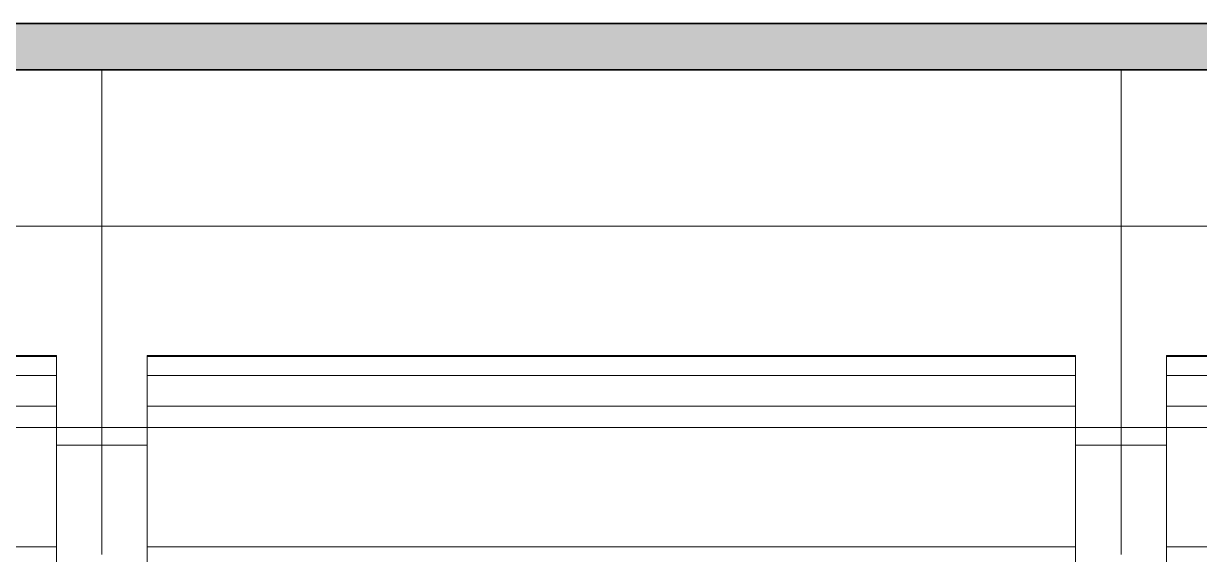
# Model space of a CAD drawing. Header units: millimetres. Extents: x -46169 to 237885, y -84465 to 18123.
# Drawn here: x 167535 to 168169, y -80351 to -80064 of the extents above; entities that cross this region are included whole.
import ezdxf

# ---------------------------------------------------------------- set-up
doc = ezdxf.new("R2010")
doc.units = ezdxf.units.MM
doc.header["$MEASUREMENT"] = 0
doc.linetypes.add('Wipeout_Contour', pattern=[1000, 0, -1000])
doc.layers.add('0_Pen_No__85', color=8, linetype='Continuous', lineweight=20)
doc.layers.add('New_A-35-M_FFE_Fixed_Pen_No__1', color=7, linetype='Continuous', lineweight=13)
doc.layers.add('New_A-25-M_Wall_Ext', color=7, linetype='Continuous')
doc.layers.add('New_A-35-M_FFE_Fixed', color=7, linetype='Continuous')
doc.layers.add('New_A-35-M_FFE_Fixed_Pen_No__104', color=7, linetype='Continuous', lineweight=15, true_color=0xa6a6a6)
doc.layers.add('New_A-35-M_FFE_Fixed_Pen_No__44', color=7, linetype='Continuous', lineweight=35, true_color=0x444444)

# ---------------------------------------------------------------- blocks, each defined once
blk = doc.blocks.new('Section Elem_129_3', base_point=(129666.67, -84332.61))
at = {"color": 254, "linetype": 'Wipeout_Contour', "lineweight": 0, "ltscale": 1106588.035641865}
blk.add_wipeout([(164585.24, -80282.61), (165097.11, -80282.61), (165097.11, -79726.43), (169696.71, -79726.43), (169696.71, -78182.61), (164585.24, -78182.61)], dxfattribs=at).dxf.layer = 'New_A-25-M_Wall_Ext'
blk = doc.blocks.new('Section Elem_152_3', base_point=(129666.67, -84332.61))
at = {"color": 254, "linetype": 'Wipeout_Contour', "lineweight": 0, "ltscale": 927094.888955}
blk.add_wipeout([(167027.11, -80064.43), (167302.11, -80064.43), (167577.11, -80064.43), (167577.11, -79749.47), (167027.11, -79749.47)], dxfattribs=at).dxf.layer = 'New_A-35-M_FFE_Fixed'
at = {"color": 254, "linetype": 'Wipeout_Contour', "lineweight": 0, "ltscale": 927492.870568}
blk.add_wipeout([(167302.11, -80089.43), (167027.11, -80089.43), (167027.11, -80173.88), (167577.11, -80173.88), (167577.11, -80089.43)], dxfattribs=at).dxf.layer = 'New_A-35-M_FFE_Fixed'
at = {"color": 254, "linetype": 'Wipeout_Contour', "lineweight": 0, "ltscale": 742203.054933}
blk.add_wipeout([(167552.61, -80243.61), (167051.61, -80243.61), (167051.61, -80244.13), (167552.61, -80244.13)], dxfattribs=at).dxf.layer = 'New_A-35-M_FFE_Fixed'
at = {"color": 254, "linetype": 'Wipeout_Contour', "lineweight": 0, "ltscale": 742222.199497}
blk.add_wipeout([(167552.61, -80254.45), (167051.61, -80254.45), (167051.61, -80255.42), (167552.61, -80255.42)], dxfattribs=at).dxf.layer = 'New_A-35-M_FFE_Fixed'
at = {"color": 254, "linetype": 'Wipeout_Contour', "lineweight": 0, "ltscale": 1113843.632746182}
blk.add_wipeout([(167552.61, -80346.96), (167051.61, -80346.96), (167051.61, -80503.33), (167081.61, -80503.33), (167522.61, -80503.33), (167552.61, -80503.33)], dxfattribs=at).dxf.layer = 'New_A-35-M_FFE_Fixed'
at = {"color": 254, "linetype": 'Wipeout_Contour', "lineweight": 0, "ltscale": 742095.354989}
blk.add_wipeout([(167027.11, -80189.27), (167577.11, -80189.27), (167577.11, -80173.88), (167027.11, -80173.88)], dxfattribs=at).dxf.layer = 'New_A-35-M_FFE_Fixed'
at = {"color": 254, "linetype": 'Wipeout_Contour', "lineweight": 0, "ltscale": 742227.008184}
blk.add_wipeout([(167552.61, -80256.82), (167051.61, -80256.82), (167051.61, -80258.61), (167552.61, -80258.61)], dxfattribs=at).dxf.layer = 'New_A-35-M_FFE_Fixed'
at = {"color": 254, "linetype": 'Wipeout_Contour', "lineweight": 0, "ltscale": 742315.804109}
blk.add_wipeout([(167051.61, -80271.08), (167051.61, -80346.96), (167552.61, -80346.96), (167552.61, -80271.08)], dxfattribs=at).dxf.layer = 'New_A-35-M_FFE_Fixed'
at = {"layer": 'New_A-35-M_FFE_Fixed_Pen_No__1', "linetype": 'Continuous'}
blk.add_line((167027.11, -80173.88), (167577.11, -80173.88), dxfattribs=at)
at = {"color": 254, "linetype": 'Wipeout_Contour', "lineweight": 0, "ltscale": 742121.859622}
blk.add_wipeout([(167027.11, -80189.27), (167027.11, -80204.54), (167577.11, -80204.54), (167577.11, -80189.27)], dxfattribs=at).dxf.layer = 'New_A-35-M_FFE_Fixed'
at = {"color": 254, "linetype": 'Wipeout_Contour', "lineweight": 0, "ltscale": 742230.397804}
blk.add_wipeout([(167552.61, -80258.61), (167051.61, -80258.61), (167051.61, -80260.74), (167552.61, -80260.74)], dxfattribs=at).dxf.layer = 'New_A-35-M_FFE_Fixed'
at = {"color": 254, "linetype": 'Wipeout_Contour', "lineweight": 0, "ltscale": 742243.150121}
blk.add_wipeout([(167552.61, -80265.7), (167051.61, -80265.7), (167051.61, -80268.38), (167552.61, -80268.38)], dxfattribs=at).dxf.layer = 'New_A-35-M_FFE_Fixed'
at = {"color": 254, "linetype": 'Wipeout_Contour', "lineweight": 0, "ltscale": 743250.63766}
blk.add_wipeout([(167577.11, -80292.11), (167552.61, -80292.11), (167552.61, -80311.28), (167577.11, -80311.28)], dxfattribs=at).dxf.layer = 'New_A-35-M_FFE_Fixed'
at = {"color": 254, "linetype": 'Wipeout_Contour', "lineweight": 0, "ltscale": 742224.245565}
blk.add_wipeout([(167552.61, -80255.42), (167051.61, -80255.42), (167051.61, -80256.82), (167552.61, -80256.82)], dxfattribs=at).dxf.layer = 'New_A-35-M_FFE_Fixed'
at = {"color": 254, "linetype": 'Wipeout_Contour', "lineweight": 0, "ltscale": 742234.304549}
blk.add_wipeout([(167051.61, -80260.74), (167051.61, -80263.13), (167552.61, -80263.13), (167552.61, -80260.74)], dxfattribs=at).dxf.layer = 'New_A-35-M_FFE_Fixed'
at = {"color": 254, "linetype": 'Wipeout_Contour', "lineweight": 0, "ltscale": 742247.802163}
blk.add_wipeout([(167552.61, -80268.38), (167051.61, -80268.38), (167051.61, -80271.08), (167552.61, -80271.08)], dxfattribs=at).dxf.layer = 'New_A-35-M_FFE_Fixed'
at = {"color": 254, "linetype": 'Wipeout_Contour', "lineweight": 0, "ltscale": 743284.241737}
blk.add_wipeout([(167577.11, -80311.28), (167552.61, -80311.28), (167552.61, -80330.99), (167577.11, -80330.99)], dxfattribs=at).dxf.layer = 'New_A-35-M_FFE_Fixed'
at = {"color": 254, "linetype": 'Wipeout_Contour', "lineweight": 0, "ltscale": 742212.436188}
blk.add_wipeout([(167051.61, -80244.13), (167051.61, -80254.45), (167552.61, -80254.45), (167552.61, -80244.13)], dxfattribs=at).dxf.layer = 'New_A-35-M_FFE_Fixed'
at = {"color": 254, "linetype": 'Wipeout_Contour', "lineweight": 0, "ltscale": 742238.601758}
blk.add_wipeout([(167552.61, -80263.13), (167051.61, -80263.13), (167051.61, -80265.7), (167552.61, -80265.7)], dxfattribs=at).dxf.layer = 'New_A-35-M_FFE_Fixed'
at = {"color": 254, "linetype": 'Wipeout_Contour', "lineweight": 0, "ltscale": 929140.416888}
blk.add_wipeout([(167552.61, -80330.99), (167552.61, -80346.96), (167552.61, -80351.09), (167577.11, -80351.09), (167577.11, -80330.99)], dxfattribs=at).dxf.layer = 'New_A-35-M_FFE_Fixed'
at = {"layer": 'New_A-35-M_FFE_Fixed_Pen_No__1', "linetype": 'Continuous'}
for p in [(167051.61, -80346.96), (167552.61, -80503.33)]:
    blk.add_line(p, (167552.61, -80346.96), dxfattribs=at)
at = {"color": 254, "linetype": 'Wipeout_Contour', "lineweight": 0, "ltscale": 743172.720122}
blk.add_wipeout([(167552.61, -80249.35), (167552.61, -80263.87), (167577.11, -80263.87), (167577.11, -80249.35)], dxfattribs=at).dxf.layer = 'New_A-35-M_FFE_Fixed'
at = {"layer": 'New_A-35-M_FFE_Fixed_Pen_No__1', "linetype": 'Continuous'}
for p, q in [((167051.61, -80254.45), (167552.61, -80254.45)), ((167552.61, -80255.42), (167552.61, -80254.45)), ((167552.61, -80256.82), (167552.61, -80255.42)), ((167552.61, -80258.61), (167552.61, -80256.82))]:
    blk.add_line(p, q, dxfattribs=at)
at = {"color": 254, "linetype": 'Wipeout_Contour', "lineweight": 0, "ltscale": 1855509.794830537}
blk.add_wipeout([(167027.11, -80234.61), (167027.11, -80249.35), (167051.61, -80249.35), (167051.61, -80244.13), (167051.61, -80243.61), (167552.61, -80243.61), (167552.61, -80244.13), (167552.61, -80249.35), (167577.11, -80249.35), (167577.11, -80234.61)], dxfattribs=at).dxf.layer = 'New_A-35-M_FFE_Fixed'
at = {"color": 254, "linetype": 'Wipeout_Contour', "lineweight": 0, "ltscale": 928983.933446}
blk.add_wipeout([(167577.11, -80263.87), (167552.61, -80263.87), (167552.61, -80265.7), (167552.61, -80278.13), (167577.11, -80278.13)], dxfattribs=at).dxf.layer = 'New_A-35-M_FFE_Fixed'
at = {"layer": 'New_A-35-M_FFE_Fixed_Pen_No__1', "linetype": 'Continuous'}
for p, q in [((167051.61, -80243.61), (167552.61, -80243.61)), ((167051.61, -80244.13), (167552.61, -80244.13)), ((167552.61, -80244.13), (167552.61, -80243.61)), ((167552.61, -80254.45), (167552.61, -80244.13)), ((167552.61, -80260.74), (167552.61, -80258.61)), ((167552.61, -80263.13), (167552.61, -80260.74)), ((167552.61, -80265.7), (167552.61, -80263.13)), ((167552.61, -80268.38), (167552.61, -80265.7)), ((167552.61, -80271.08), (167552.61, -80268.38)), ((167051.61, -80271.08), (167552.61, -80271.08))]:
    blk.add_line(p, q, dxfattribs=at)
at = {"color": 254, "linetype": 'Wipeout_Contour', "lineweight": 0, "ltscale": 742174.137915}
blk.add_wipeout([(167577.11, -80234.61), (167577.11, -80219.66), (167027.11, -80219.66), (167027.11, -80234.61)], dxfattribs=at).dxf.layer = 'New_A-35-M_FFE_Fixed'
at = {"color": 254, "linetype": 'Wipeout_Contour', "lineweight": 0, "ltscale": 929017.438945}
blk.add_wipeout([(167552.61, -80286.31), (167552.61, -80292.11), (167577.11, -80292.11), (167577.11, -80278.13), (167552.61, -80278.13)], dxfattribs=at).dxf.layer = 'New_A-35-M_FFE_Fixed'
at = {"layer": 'New_A-35-M_FFE_Fixed_Pen_No__1', "linetype": 'Continuous'}
for p, q in [((167552.61, -80346.96), (167552.61, -80271.08)), ((167552.61, -80292.11), (167577.11, -80292.11))]:
    blk.add_line(p, q, dxfattribs=at)
at = {"color": 254, "linetype": 'Wipeout_Contour', "lineweight": 0, "ltscale": 742148.136462}
blk.add_wipeout([(167027.11, -80219.66), (167577.11, -80219.66), (167577.11, -80204.54), (167027.11, -80204.54)], dxfattribs=at).dxf.layer = 'New_A-35-M_FFE_Fixed'
blk = doc.blocks.new('Section Elem_153_3', base_point=(129666.67, -84332.61))
at = {"color": 254, "linetype": 'Wipeout_Contour', "lineweight": 0, "ltscale": 743993.849948}
blk.add_wipeout([(168127.11, -80089.43), (167577.11, -80089.43), (167577.11, -80173.88), (168127.11, -80173.88)], dxfattribs=at).dxf.layer = 'New_A-35-M_FFE_Fixed'
at = {"color": 254, "linetype": 'Wipeout_Contour', "lineweight": 0, "ltscale": 744187.295787}
blk.add_wipeout([(167601.61, -80243.61), (167601.61, -80244.13), (168102.61, -80244.13), (168102.61, -80243.61)], dxfattribs=at).dxf.layer = 'New_A-35-M_FFE_Fixed'
at = {"color": 254, "linetype": 'Wipeout_Contour', "lineweight": 0, "ltscale": 744206.389306}
blk.add_wipeout([(167601.61, -80254.45), (167601.61, -80255.42), (168102.61, -80255.42), (168102.61, -80254.45)], dxfattribs=at).dxf.layer = 'New_A-35-M_FFE_Fixed'
at = {"color": 254, "linetype": 'Wipeout_Contour', "lineweight": 0, "ltscale": 1116818.557601347}
blk.add_wipeout([(167601.61, -80346.96), (167601.61, -80503.33), (167631.61, -80503.33), (168072.61, -80503.33), (168102.61, -80503.33), (168102.61, -80346.96)], dxfattribs=at).dxf.layer = 'New_A-35-M_FFE_Fixed'
at = {"color": 254, "linetype": 'Wipeout_Contour', "lineweight": 0, "ltscale": 744079.882906}
blk.add_wipeout([(167577.11, -80189.27), (168127.11, -80189.27), (168127.11, -80173.88), (167577.11, -80173.88)], dxfattribs=at).dxf.layer = 'New_A-35-M_FFE_Fixed'
at = {"color": 254, "linetype": 'Wipeout_Contour', "lineweight": 0, "ltscale": 744211.185173}
blk.add_wipeout([(167601.61, -80256.82), (167601.61, -80258.61), (168102.61, -80258.61), (168102.61, -80256.82)], dxfattribs=at).dxf.layer = 'New_A-35-M_FFE_Fixed'
at = {"color": 254, "linetype": 'Wipeout_Contour', "lineweight": 0, "ltscale": 744299.744397}
blk.add_wipeout([(168102.61, -80271.08), (167601.61, -80271.08), (167601.61, -80346.96), (168102.61, -80346.96)], dxfattribs=at).dxf.layer = 'New_A-35-M_FFE_Fixed'
at = {"layer": 'New_A-35-M_FFE_Fixed_Pen_No__1', "linetype": 'Continuous'}
for p, q in [((167577.11, -80173.88), (167577.11, -80089.43)), ((168127.11, -80173.88), (167577.11, -80173.88))]:
    blk.add_line(p, q, dxfattribs=at)
at = {"color": 254, "linetype": 'Wipeout_Contour', "lineweight": 0, "ltscale": 744106.31684}
blk.add_wipeout([(167577.11, -80204.54), (168127.11, -80204.54), (168127.11, -80189.27), (167577.11, -80189.27)], dxfattribs=at).dxf.layer = 'New_A-35-M_FFE_Fixed'
at = {"color": 254, "linetype": 'Wipeout_Contour', "lineweight": 0, "ltscale": 744214.565756}
blk.add_wipeout([(167601.61, -80258.61), (167601.61, -80260.74), (168102.61, -80260.74), (168102.61, -80258.61)], dxfattribs=at).dxf.layer = 'New_A-35-M_FFE_Fixed'
at = {"color": 254, "linetype": 'Wipeout_Contour', "lineweight": 0, "ltscale": 744227.284073}
blk.add_wipeout([(167601.61, -80265.7), (167601.61, -80268.38), (168102.61, -80268.38), (168102.61, -80265.7)], dxfattribs=at).dxf.layer = 'New_A-35-M_FFE_Fixed'
at = {"color": 254, "linetype": 'Wipeout_Contour', "lineweight": 0, "ltscale": 743339.014968}
blk.add_wipeout([(167577.11, -80311.28), (167601.61, -80311.28), (167601.61, -80292.11), (167577.11, -80292.11)], dxfattribs=at).dxf.layer = 'New_A-35-M_FFE_Fixed'
at = {"color": 254, "linetype": 'Wipeout_Contour', "lineweight": 0, "ltscale": 745235.192598}
blk.add_wipeout([(168102.61, -80311.28), (168127.11, -80311.28), (168127.11, -80292.11), (168102.61, -80292.11)], dxfattribs=at).dxf.layer = 'New_A-35-M_FFE_Fixed'
at = {"layer": 'New_A-35-M_FFE_Fixed_Pen_No__1', "linetype": 'Continuous'}
blk.add_line((167577.11, -80189.27), (167577.11, -80173.88), dxfattribs=at)
at = {"color": 254, "linetype": 'Wipeout_Contour', "lineweight": 0, "ltscale": 744208.429919}
blk.add_wipeout([(167601.61, -80255.42), (167601.61, -80256.82), (168102.61, -80256.82), (168102.61, -80255.42)], dxfattribs=at).dxf.layer = 'New_A-35-M_FFE_Fixed'
at = {"color": 254, "linetype": 'Wipeout_Contour', "lineweight": 0, "ltscale": 744218.462084}
blk.add_wipeout([(168102.61, -80260.74), (167601.61, -80260.74), (167601.61, -80263.13), (168102.61, -80263.13)], dxfattribs=at).dxf.layer = 'New_A-35-M_FFE_Fixed'
at = {"color": 254, "linetype": 'Wipeout_Contour', "lineweight": 0, "ltscale": 744231.923713}
blk.add_wipeout([(167601.61, -80268.38), (167601.61, -80271.08), (168102.61, -80271.08), (168102.61, -80268.38)], dxfattribs=at).dxf.layer = 'New_A-35-M_FFE_Fixed'
at = {"color": 254, "linetype": 'Wipeout_Contour', "lineweight": 0, "ltscale": 743372.615041}
blk.add_wipeout([(167577.11, -80330.99), (167601.61, -80330.99), (167601.61, -80311.28), (167577.11, -80311.28)], dxfattribs=at).dxf.layer = 'New_A-35-M_FFE_Fixed'
at = {"color": 254, "linetype": 'Wipeout_Contour', "lineweight": 0, "ltscale": 745268.707174}
blk.add_wipeout([(168102.61, -80330.99), (168127.11, -80330.99), (168127.11, -80311.28), (168102.61, -80311.28)], dxfattribs=at).dxf.layer = 'New_A-35-M_FFE_Fixed'
at = {"color": 254, "linetype": 'Wipeout_Contour', "lineweight": 0, "ltscale": 744196.652029}
blk.add_wipeout([(168102.61, -80244.13), (167601.61, -80244.13), (167601.61, -80254.45), (168102.61, -80254.45)], dxfattribs=at).dxf.layer = 'New_A-35-M_FFE_Fixed'
at = {"color": 254, "linetype": 'Wipeout_Contour', "lineweight": 0, "ltscale": 744222.747836}
blk.add_wipeout([(167601.61, -80263.13), (167601.61, -80265.7), (168102.61, -80265.7), (168102.61, -80263.13)], dxfattribs=at).dxf.layer = 'New_A-35-M_FFE_Fixed'
at = {"color": 254, "linetype": 'Wipeout_Contour', "lineweight": 0, "ltscale": 743407.030742}
blk.add_wipeout([(167577.11, -80330.99), (167577.11, -80351.09), (167601.61, -80351.09), (167601.61, -80330.99)], dxfattribs=at).dxf.layer = 'New_A-35-M_FFE_Fixed'
at = {"color": 254, "linetype": 'Wipeout_Contour', "lineweight": 0, "ltscale": 745303.035301}
blk.add_wipeout([(168102.61, -80330.99), (168102.61, -80351.09), (168127.11, -80351.09), (168127.11, -80330.99)], dxfattribs=at).dxf.layer = 'New_A-35-M_FFE_Fixed'
at = {"layer": 'New_A-35-M_FFE_Fixed_Pen_No__1', "linetype": 'Continuous'}
for p, q in [((167577.11, -80330.99), (167577.11, -80311.28)), ((167577.11, -80351.09), (167577.11, -80330.99)), ((167601.61, -80503.33), (167601.61, -80346.96)), ((168102.61, -80346.96), (167601.61, -80346.96)), ((168102.61, -80503.33), (168102.61, -80346.96))]:
    blk.add_line(p, q, dxfattribs=at)
at = {"color": 254, "linetype": 'Wipeout_Contour', "lineweight": 0, "ltscale": 743261.106705}
blk.add_wipeout([(167577.11, -80249.35), (167577.11, -80263.87), (167601.61, -80263.87), (167601.61, -80249.35)], dxfattribs=at).dxf.layer = 'New_A-35-M_FFE_Fixed'
at = {"color": 254, "linetype": 'Wipeout_Contour', "lineweight": 0, "ltscale": 745157.482538}
blk.add_wipeout([(168102.61, -80249.35), (168102.61, -80263.87), (168127.11, -80263.87), (168127.11, -80249.35)], dxfattribs=at).dxf.layer = 'New_A-35-M_FFE_Fixed'
at = {"layer": 'New_A-35-M_FFE_Fixed_Pen_No__1', "linetype": 'Continuous'}
for p, q in [((167601.61, -80255.42), (167601.61, -80254.45)), ((168102.61, -80254.45), (167601.61, -80254.45)), ((167601.61, -80256.82), (167601.61, -80255.42)), ((167601.61, -80258.61), (167601.61, -80256.82)), ((168102.61, -80255.42), (168102.61, -80254.45)), ((168102.61, -80256.82), (168102.61, -80255.42)), ((168102.61, -80258.61), (168102.61, -80256.82))]:
    blk.add_line(p, q, dxfattribs=at)
at = {"color": 254, "linetype": 'Wipeout_Contour', "lineweight": 0, "ltscale": 1488376.392826878}
blk.add_wipeout([(167577.11, -80234.61), (167577.11, -80249.35), (167601.61, -80249.35), (167601.61, -80243.61), (168102.61, -80243.61), (168102.61, -80249.35), (168127.11, -80249.35), (168127.11, -80234.61)], dxfattribs=at).dxf.layer = 'New_A-35-M_FFE_Fixed'
at = {"color": 254, "linetype": 'Wipeout_Contour', "lineweight": 0, "ltscale": 743285.966855}
blk.add_wipeout([(167577.11, -80263.87), (167577.11, -80278.13), (167601.61, -80278.13), (167601.61, -80263.87)], dxfattribs=at).dxf.layer = 'New_A-35-M_FFE_Fixed'
at = {"color": 254, "linetype": 'Wipeout_Contour', "lineweight": 0, "ltscale": 745182.279423}
blk.add_wipeout([(168102.61, -80263.87), (168102.61, -80278.13), (168127.11, -80278.13), (168127.11, -80263.87)], dxfattribs=at).dxf.layer = 'New_A-35-M_FFE_Fixed'
at = {"layer": 'New_A-35-M_FFE_Fixed_Pen_No__1', "linetype": 'Continuous'}
for p, q in [((167601.61, -80244.13), (167601.61, -80243.61)), ((168102.61, -80243.61), (167601.61, -80243.61)), ((168102.61, -80244.13), (167601.61, -80244.13)), ((167601.61, -80254.45), (167601.61, -80244.13)), ((168102.61, -80244.13), (168102.61, -80243.61)), ((168102.61, -80254.45), (168102.61, -80244.13)), ((167577.11, -80263.87), (167577.11, -80249.35)), ((167601.61, -80260.74), (167601.61, -80258.61)), ((167601.61, -80263.13), (167601.61, -80260.74)), ((167601.61, -80265.7), (167601.61, -80263.13)), ((168102.61, -80260.74), (168102.61, -80258.61)), ((168102.61, -80263.13), (168102.61, -80260.74)), ((168102.61, -80265.7), (168102.61, -80263.13)), ((167601.61, -80268.38), (167601.61, -80265.7)), ((167601.61, -80271.08), (167601.61, -80268.38)), ((168102.61, -80268.38), (168102.61, -80265.7)), ((168102.61, -80271.08), (168102.61, -80268.38)), ((168102.61, -80271.08), (167601.61, -80271.08))]:
    blk.add_line(p, q, dxfattribs=at)
at = {"color": 254, "linetype": 'Wipeout_Contour', "lineweight": 0, "ltscale": 744158.455758}
blk.add_wipeout([(167577.11, -80234.61), (168127.11, -80234.61), (168127.11, -80219.66), (167577.11, -80219.66)], dxfattribs=at).dxf.layer = 'New_A-35-M_FFE_Fixed'
at = {"color": 254, "linetype": 'Wipeout_Contour', "lineweight": 0, "ltscale": 743310.367518}
blk.add_wipeout([(167577.11, -80278.13), (167577.11, -80292.11), (167601.61, -80292.11), (167601.61, -80278.13)], dxfattribs=at).dxf.layer = 'New_A-35-M_FFE_Fixed'
at = {"color": 254, "linetype": 'Wipeout_Contour', "lineweight": 0, "ltscale": 745206.617991}
blk.add_wipeout([(168127.11, -80278.13), (168102.61, -80278.13), (168102.61, -80292.11), (168127.11, -80292.11)], dxfattribs=at).dxf.layer = 'New_A-35-M_FFE_Fixed'
at = {"layer": 'New_A-35-M_FFE_Fixed_Pen_No__1', "linetype": 'Continuous'}
for p, q in [((167577.11, -80249.35), (167577.11, -80234.61)), ((167577.11, -80278.13), (167577.11, -80263.87)), ((167601.61, -80346.96), (167601.61, -80271.08)), ((168102.61, -80346.96), (168102.61, -80271.08)), ((167577.11, -80292.11), (167577.11, -80278.13)), ((167601.61, -80292.11), (167577.11, -80292.11)), ((167577.11, -80311.28), (167577.11, -80292.11)), ((168127.11, -80292.11), (168102.61, -80292.11))]:
    blk.add_line(p, q, dxfattribs=at)
at = {"color": 254, "linetype": 'Wipeout_Contour', "lineweight": 0, "ltscale": 744132.523643}
blk.add_wipeout([(167577.11, -80219.66), (168127.11, -80219.66), (168127.11, -80204.54), (167577.11, -80204.54)], dxfattribs=at).dxf.layer = 'New_A-35-M_FFE_Fixed'
at = {"layer": 'New_A-35-M_FFE_Fixed_Pen_No__1', "linetype": 'Continuous'}
for p, q in [((167577.11, -80204.54), (167577.11, -80189.27)), ((167577.11, -80219.66), (167577.11, -80204.54)), ((167577.11, -80234.61), (167577.11, -80219.66))]:
    blk.add_line(p, q, dxfattribs=at)
blk = doc.blocks.new('Section Elem_154_3', base_point=(129666.67, -84332.61))
at = {"color": 254, "linetype": 'Wipeout_Contour', "lineweight": 0, "ltscale": 932456.373275}
blk.add_wipeout([(168127.11, -80089.43), (168127.11, -80173.88), (168677.11, -80173.88), (168677.11, -80089.43), (168402.11, -80089.43)], dxfattribs=at).dxf.layer = 'New_A-35-M_FFE_Fixed'
at = {"color": 254, "linetype": 'Wipeout_Contour', "lineweight": 0, "ltscale": 746172.746075}
blk.add_wipeout([(168652.61, -80243.61), (168151.61, -80243.61), (168151.61, -80244.13), (168652.61, -80244.13)], dxfattribs=at).dxf.layer = 'New_A-35-M_FFE_Fixed'
at = {"color": 254, "linetype": 'Wipeout_Contour', "lineweight": 0, "ltscale": 746191.788791}
blk.add_wipeout([(168652.61, -80254.45), (168151.61, -80254.45), (168151.61, -80255.42), (168652.61, -80255.42)], dxfattribs=at).dxf.layer = 'New_A-35-M_FFE_Fixed'
at = {"color": 254, "linetype": 'Wipeout_Contour', "lineweight": 0, "ltscale": 1119795.303372948}
blk.add_wipeout([(168652.61, -80346.96), (168151.61, -80346.96), (168151.61, -80503.33), (168181.61, -80503.33), (168622.61, -80503.33), (168652.61, -80503.33)], dxfattribs=at).dxf.layer = 'New_A-35-M_FFE_Fixed'
at = {"color": 254, "linetype": 'Wipeout_Contour', "lineweight": 0, "ltscale": 746065.618914}
blk.add_wipeout([(168127.11, -80189.27), (168677.11, -80189.27), (168677.11, -80173.88), (168127.11, -80173.88)], dxfattribs=at).dxf.layer = 'New_A-35-M_FFE_Fixed'
at = {"color": 254, "linetype": 'Wipeout_Contour', "lineweight": 0, "ltscale": 746196.571897}
blk.add_wipeout([(168652.61, -80256.82), (168151.61, -80256.82), (168151.61, -80258.61), (168652.61, -80258.61)], dxfattribs=at).dxf.layer = 'New_A-35-M_FFE_Fixed'
at = {"color": 254, "linetype": 'Wipeout_Contour', "lineweight": 0, "ltscale": 746284.895537}
blk.add_wipeout([(168151.61, -80271.08), (168151.61, -80346.96), (168652.61, -80346.96), (168652.61, -80271.08)], dxfattribs=at).dxf.layer = 'New_A-35-M_FFE_Fixed'
at = {"layer": 'New_A-35-M_FFE_Fixed_Pen_No__1', "linetype": 'Continuous'}
for q in [(168127.11, -80089.43), (168677.11, -80173.88)]:
    blk.add_line((168127.11, -80173.88), q, dxfattribs=at)
at = {"color": 254, "linetype": 'Wipeout_Contour', "lineweight": 0, "ltscale": 746091.982503}
blk.add_wipeout([(168127.11, -80189.27), (168127.11, -80204.54), (168677.11, -80204.54), (168677.11, -80189.27)], dxfattribs=at).dxf.layer = 'New_A-35-M_FFE_Fixed'
at = {"color": 254, "linetype": 'Wipeout_Contour', "lineweight": 0, "ltscale": 746199.943485}
blk.add_wipeout([(168652.61, -80258.61), (168151.61, -80258.61), (168151.61, -80260.74), (168652.61, -80260.74)], dxfattribs=at).dxf.layer = 'New_A-35-M_FFE_Fixed'
at = {"color": 254, "linetype": 'Wipeout_Contour', "lineweight": 0, "ltscale": 746212.627965}
blk.add_wipeout([(168652.61, -80265.7), (168151.61, -80265.7), (168151.61, -80268.38), (168652.61, -80268.38)], dxfattribs=at).dxf.layer = 'New_A-35-M_FFE_Fixed'
at = {"color": 254, "linetype": 'Wipeout_Contour', "lineweight": 0, "ltscale": 745323.623375}
blk.add_wipeout([(168127.11, -80311.28), (168151.61, -80311.28), (168151.61, -80292.11), (168127.11, -80292.11)], dxfattribs=at).dxf.layer = 'New_A-35-M_FFE_Fixed'
at = {"layer": 'New_A-35-M_FFE_Fixed_Pen_No__1', "linetype": 'Continuous'}
blk.add_line((168127.11, -80189.27), (168127.11, -80173.88), dxfattribs=at)
at = {"color": 254, "linetype": 'Wipeout_Contour', "lineweight": 0, "ltscale": 746193.823975}
blk.add_wipeout([(168652.61, -80255.42), (168151.61, -80255.42), (168151.61, -80256.82), (168652.61, -80256.82)], dxfattribs=at).dxf.layer = 'New_A-35-M_FFE_Fixed'
at = {"color": 254, "linetype": 'Wipeout_Contour', "lineweight": 0, "ltscale": 746203.829447}
blk.add_wipeout([(168151.61, -80260.74), (168151.61, -80263.13), (168652.61, -80263.13), (168652.61, -80260.74)], dxfattribs=at).dxf.layer = 'New_A-35-M_FFE_Fixed'
at = {"color": 254, "linetype": 'Wipeout_Contour', "lineweight": 0, "ltscale": 746217.25526}
blk.add_wipeout([(168652.61, -80268.38), (168151.61, -80268.38), (168151.61, -80271.08), (168652.61, -80271.08)], dxfattribs=at).dxf.layer = 'New_A-35-M_FFE_Fixed'
at = {"color": 254, "linetype": 'Wipeout_Contour', "lineweight": 0, "ltscale": 745357.133984}
blk.add_wipeout([(168127.11, -80311.28), (168127.11, -80330.99), (168151.61, -80330.99), (168151.61, -80311.28)], dxfattribs=at).dxf.layer = 'New_A-35-M_FFE_Fixed'
at = {"color": 254, "linetype": 'Wipeout_Contour', "lineweight": 0, "ltscale": 746182.077423}
blk.add_wipeout([(168151.61, -80244.13), (168151.61, -80254.45), (168652.61, -80254.45), (168652.61, -80244.13)], dxfattribs=at).dxf.layer = 'New_A-35-M_FFE_Fixed'
at = {"color": 254, "linetype": 'Wipeout_Contour', "lineweight": 0, "ltscale": 746208.103797}
blk.add_wipeout([(168652.61, -80263.13), (168151.61, -80263.13), (168151.61, -80265.7), (168652.61, -80265.7)], dxfattribs=at).dxf.layer = 'New_A-35-M_FFE_Fixed'
at = {"color": 254, "linetype": 'Wipeout_Contour', "lineweight": 0, "ltscale": 931752.601772}
blk.add_wipeout([(168151.61, -80330.99), (168127.11, -80330.99), (168127.11, -80351.09), (168151.61, -80351.09), (168151.61, -80346.96)], dxfattribs=at).dxf.layer = 'New_A-35-M_FFE_Fixed'
at = {"layer": 'New_A-35-M_FFE_Fixed_Pen_No__1', "linetype": 'Continuous'}
for p, q in [((168127.11, -80330.99), (168127.11, -80311.28)), ((168127.11, -80351.09), (168127.11, -80330.99)), ((168151.61, -80346.96), (168652.61, -80346.96)), ((168151.61, -80503.33), (168151.61, -80346.96))]:
    blk.add_line(p, q, dxfattribs=at)
at = {"color": 254, "linetype": 'Wipeout_Contour', "lineweight": 0, "ltscale": 745245.922566}
blk.add_wipeout([(168127.11, -80249.35), (168127.11, -80263.87), (168151.61, -80263.87), (168151.61, -80249.35)], dxfattribs=at).dxf.layer = 'New_A-35-M_FFE_Fixed'
at = {"layer": 'New_A-35-M_FFE_Fixed_Pen_No__1', "linetype": 'Continuous'}
for p, q in [((168151.61, -80254.45), (168652.61, -80254.45)), ((168151.61, -80255.42), (168151.61, -80254.45)), ((168151.61, -80256.82), (168151.61, -80255.42)), ((168151.61, -80258.61), (168151.61, -80256.82))]:
    blk.add_line(p, q, dxfattribs=at)
at = {"color": 254, "linetype": 'Wipeout_Contour', "lineweight": 0, "ltscale": 1865434.010947676}
blk.add_wipeout([(168127.11, -80234.61), (168127.11, -80249.35), (168151.61, -80249.35), (168151.61, -80244.13), (168151.61, -80243.61), (168652.61, -80243.61), (168652.61, -80244.13), (168652.61, -80249.35), (168677.11, -80249.35), (168677.11, -80234.61)], dxfattribs=at).dxf.layer = 'New_A-35-M_FFE_Fixed'
at = {"color": 254, "linetype": 'Wipeout_Contour', "lineweight": 0, "ltscale": 931596.557575}
blk.add_wipeout([(168151.61, -80263.87), (168127.11, -80263.87), (168127.11, -80278.13), (168151.61, -80278.13), (168151.61, -80265.7)], dxfattribs=at).dxf.layer = 'New_A-35-M_FFE_Fixed'
at = {"layer": 'New_A-35-M_FFE_Fixed_Pen_No__1', "linetype": 'Continuous'}
for p, q in [((168151.61, -80243.61), (168652.61, -80243.61)), ((168151.61, -80244.13), (168151.61, -80243.61)), ((168151.61, -80244.13), (168652.61, -80244.13)), ((168151.61, -80254.45), (168151.61, -80244.13)), ((168127.11, -80263.87), (168127.11, -80249.35)), ((168151.61, -80260.74), (168151.61, -80258.61)), ((168151.61, -80263.13), (168151.61, -80260.74)), ((168151.61, -80265.7), (168151.61, -80263.13)), ((168151.61, -80268.38), (168151.61, -80265.7)), ((168151.61, -80271.08), (168151.61, -80268.38)), ((168151.61, -80271.08), (168652.61, -80271.08))]:
    blk.add_line(p, q, dxfattribs=at)
at = {"color": 254, "linetype": 'Wipeout_Contour', "lineweight": 0, "ltscale": 746143.982631}
blk.add_wipeout([(168677.11, -80234.61), (168677.11, -80219.66), (168127.11, -80219.66), (168127.11, -80234.61)], dxfattribs=at).dxf.layer = 'New_A-35-M_FFE_Fixed'
at = {"color": 254, "linetype": 'Wipeout_Contour', "lineweight": 0, "ltscale": 931629.968945}
blk.add_wipeout([(168127.11, -80292.11), (168151.61, -80292.11), (168151.61, -80286.31), (168151.61, -80278.13), (168127.11, -80278.13)], dxfattribs=at).dxf.layer = 'New_A-35-M_FFE_Fixed'
at = {"layer": 'New_A-35-M_FFE_Fixed_Pen_No__1', "linetype": 'Continuous'}
for p, q in [((168127.11, -80249.35), (168127.11, -80234.61)), ((168127.11, -80278.13), (168127.11, -80263.87)), ((168151.61, -80346.96), (168151.61, -80271.08)), ((168127.11, -80292.11), (168127.11, -80278.13)), ((168127.11, -80311.28), (168127.11, -80292.11)), ((168127.11, -80292.11), (168151.61, -80292.11))]:
    blk.add_line(p, q, dxfattribs=at)
at = {"color": 254, "linetype": 'Wipeout_Contour', "lineweight": 0, "ltscale": 746118.119524}
blk.add_wipeout([(168127.11, -80219.66), (168677.11, -80219.66), (168677.11, -80204.54), (168127.11, -80204.54)], dxfattribs=at).dxf.layer = 'New_A-35-M_FFE_Fixed'
at = {"layer": 'New_A-35-M_FFE_Fixed_Pen_No__1', "linetype": 'Continuous'}
for p, q in [((168127.11, -80204.54), (168127.11, -80189.27)), ((168127.11, -80219.66), (168127.11, -80204.54)), ((168127.11, -80234.61), (168127.11, -80219.66))]:
    blk.add_line(p, q, dxfattribs=at)
blk = doc.blocks.new('Section Elem_170_3', base_point=(129666.67, -84332.61))
at = {"layer": 'New_A-35-M_FFE_Fixed_Pen_No__104', "linetype": 'Continuous'}
blk.add_hatch(color=256, dxfattribs=at).paths.add_polyline_path([(167852.11, -80089.43), (167852.11, -80064.43), (167302.11, -80064.43), (167302.11, -80089.43)])
at = {"layer": 'New_A-35-M_FFE_Fixed_Pen_No__44', "linetype": 'Continuous'}
for p, q in [((167852.11, -80064.43), (167302.11, -80064.43)), ((167852.11, -80089.43), (167302.11, -80089.43))]:
    blk.add_line(p, q, dxfattribs=at)
blk = doc.blocks.new('Section Elem_171_3', base_point=(129666.67, -84332.61))
at = {"layer": 'New_A-35-M_FFE_Fixed_Pen_No__104', "linetype": 'Continuous'}
blk.add_hatch(color=256, dxfattribs=at).paths.add_polyline_path([(167852.11, -80089.43), (168402.11, -80089.43), (168402.11, -80064.43), (167852.11, -80064.43)])
at = {"layer": 'New_A-35-M_FFE_Fixed_Pen_No__44', "linetype": 'Continuous'}
for p, q in [((168402.11, -80064.43), (167852.11, -80064.43)), ((168402.11, -80089.43), (167852.11, -80089.43))]:
    blk.add_line(p, q, dxfattribs=at)
blk = doc.blocks.new('I-06 Lecture Theatre Elevation_STORY_MARKER', base_point=(129666.67, -84332.61))
at = {"layer": '0_Pen_No__85', "linetype": 'Continuous'}
blk.add_line((164194, -80282.61), (177009.41, -80282.61), dxfattribs=at)

msp = doc.modelspace()

# ---------------------------------------------------------------- block references
at = {"layer": 'New_A-25-M_Wall_Ext'}
msp.add_blockref('Section Elem_129_3', (129666.67, -84332.61), dxfattribs=at)

# ---------------------------------------------------------------- next in the draw order: block references
at = {"layer": 'New_A-35-M_FFE_Fixed'}
msp.add_blockref('Section Elem_152_3', (129666.67, -84332.61), dxfattribs=at)

# ---------------------------------------------------------------- next in the draw order: block references
msp.add_blockref('Section Elem_153_3', (129666.67, -84332.61), dxfattribs=at)

# ---------------------------------------------------------------- next in the draw order: block references
for name in ['Section Elem_154_3', 'Section Elem_170_3']:
    msp.add_blockref(name, (129666.67, -84332.61), dxfattribs=at)

# ---------------------------------------------------------------- next in the draw order: block references
at = {"linetype": 'Continuous', "lineweight": 0}
msp.add_blockref('I-06 Lecture Theatre Elevation_STORY_MARKER', (129666.67, -84332.61), dxfattribs=at)
at = {"layer": 'New_A-35-M_FFE_Fixed'}
msp.add_blockref('Section Elem_171_3', (129666.67, -84332.61), dxfattribs=at)

doc.saveas('drawing.dxf')
